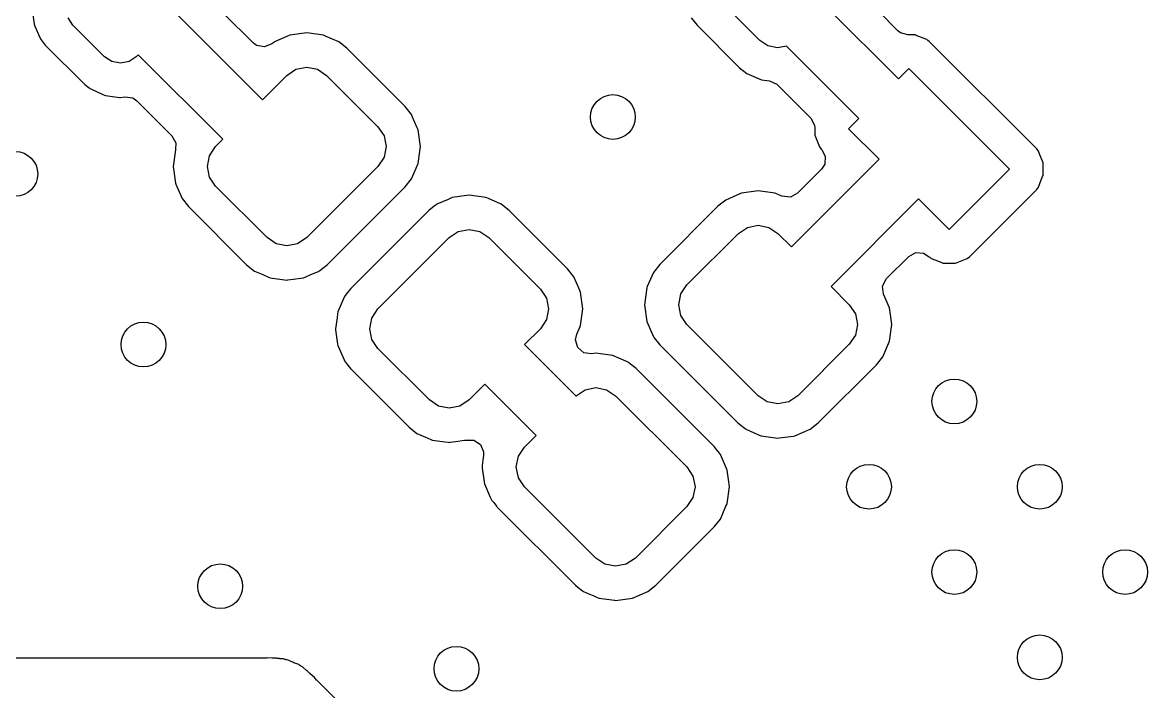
# Model space of a CAD drawing. Extents: x 4.14 to 8.85, y -5.31 to -1.77.
# Drawn here: x 6.5675 to 6.9629, y -3.972 to -3.7368 of the extents above; entities that cross this region are included whole.
import ezdxf

# ---------------------------------------------------------------- set-up
doc = ezdxf.new("R2010")
doc.units = 0
doc.header["$MEASUREMENT"] = 0
doc.layers.add('BLACK', color=7, linetype='CONTINUOUS')

msp = doc.modelspace()

# ---------------------------------------------------------------- linework, layer by layer
at = {"layer": 'BLACK', "linetype": 'CONTINUOUS'}
for p, q in [((6.82662, -3.74306), (6.81409, -3.73053)), ((6.85047, -3.73173), (6.87535, -3.75661)), ((6.57092, -3.73244), (6.57162, -3.7373)), ((6.58521, -3.73766), (6.5835, -3.7351)), ((6.6221, -3.73418), (6.65184, -3.76392)), ((6.64856, -3.74391), (6.63831, -3.73366)), ((6.80249, -3.73509), (6.80459, -3.73776)), ((6.87518, -3.73971), (6.86828, -3.73281)), ((6.57162, -3.7373), (6.57167, -3.73768)), ((6.57167, -3.73768), (6.57182, -3.738)), ((6.57182, -3.738), (6.57182, -3.738)), ((6.57182, -3.738), (6.57365, -3.74204)), ((6.59634, -3.74879), (6.58521, -3.73766)), ((6.80459, -3.73776), (6.81939, -3.75256)), ((6.87601, -3.74038), (6.87518, -3.73971)), ((6.57365, -3.74204), (6.57401, -3.74281)), ((6.57401, -3.74281), (6.57552, -3.7447)), ((6.64979, -3.74481), (6.64856, -3.74391)), ((6.65578, -3.7438), (6.65513, -3.74431)), ((6.65603, -3.7436), (6.65578, -3.74379)), ((6.65578, -3.74379), (6.65578, -3.7438)), ((6.66064, -3.7416), (6.65603, -3.7436)), ((6.66117, -3.74137), (6.66064, -3.7416)), ((6.66148, -3.74124), (6.66117, -3.74137)), ((6.66117, -3.74137), (6.66117, -3.74137)), ((6.66737, -3.74043), (6.66148, -3.74124)), ((6.67325, -3.74124), (6.66737, -3.74043)), ((6.67356, -3.74137), (6.67325, -3.74124)), ((6.67428, -3.74169), (6.67356, -3.74137)), ((6.67356, -3.74137), (6.67356, -3.74137)), ((6.6787, -3.7436), (6.67428, -3.74169)), ((6.6815, -3.7458), (6.6787, -3.7436)), ((6.82949, -3.74498), (6.82662, -3.74306)), ((6.87869, -3.74116), (6.87601, -3.74038)), ((6.87877, -3.74116), (6.87869, -3.74116)), ((6.88071, -3.74116), (6.87877, -3.74116)), ((6.88117, -3.74116), (6.88071, -3.74116)), ((6.88071, -3.74116), (6.88071, -3.74116)), ((6.88159, -3.74133), (6.88117, -3.74116)), ((6.88345, -3.74204), (6.88159, -3.74133)), ((6.88159, -3.74133), (6.88159, -3.74133)), ((6.88528, -3.74274), (6.88345, -3.74204)), ((6.88557, -3.74297), (6.88528, -3.74274)), ((6.88568, -3.74306), (6.88557, -3.74297)), ((6.8861, -3.74339), (6.88568, -3.74306)), ((6.92394, -3.78123), (6.8861, -3.74339)), ((6.57552, -3.7447), (6.5893, -3.75848)), ((6.60818, -3.7481), (6.60748, -3.74879)), ((6.63792, -3.77784), (6.60818, -3.7481)), ((6.65253, -3.74534), (6.64979, -3.74481)), ((6.65513, -3.74431), (6.65253, -3.74534)), ((6.70198, -3.76627), (6.6815, -3.7458)), ((6.83288, -3.74566), (6.82949, -3.74498)), ((6.83595, -3.74505), (6.83288, -3.74566)), ((6.86144, -3.77053), (6.83595, -3.74505)), ((6.5989, -3.7505), (6.59634, -3.74879)), ((6.60191, -3.7511), (6.5989, -3.7505)), ((6.60493, -3.7505), (6.60191, -3.7511)), ((6.60748, -3.74879), (6.60493, -3.7505)), ((6.65184, -3.76392), (6.66041, -3.75535)), ((6.66041, -3.75535), (6.6636, -3.75322)), ((6.6636, -3.75322), (6.66737, -3.75247)), ((6.66737, -3.75247), (6.67113, -3.75322)), ((6.67113, -3.75322), (6.67433, -3.75535)), ((6.67433, -3.75535), (6.69242, -3.77345)), ((6.81939, -3.75256), (6.8195, -3.75266)), ((6.8195, -3.75266), (6.8195, -3.75266)), ((6.8195, -3.75266), (6.82102, -3.75385)), ((6.82102, -3.75385), (6.82206, -3.75466)), ((6.82206, -3.75466), (6.82726, -3.75691)), ((6.87535, -3.75661), (6.87897, -3.75299)), ((6.87897, -3.75299), (6.91433, -3.78835)), ((6.5893, -3.75848), (6.5894, -3.75856)), ((6.5894, -3.75856), (6.5894, -3.75856)), ((6.5894, -3.75856), (6.5909, -3.75976)), ((6.5909, -3.75976), (6.59119, -3.75999)), ((6.59119, -3.75999), (6.59147, -3.76012)), ((6.82726, -3.75691), (6.83004, -3.75729)), ((6.83004, -3.75729), (6.83259, -3.75844)), ((6.83259, -3.75844), (6.83287, -3.7587)), ((6.83287, -3.7587), (6.83873, -3.76456)), ((6.59147, -3.76012), (6.59147, -3.76012)), ((6.59147, -3.76012), (6.59575, -3.76207)), ((6.59575, -3.76207), (6.59632, -3.76233)), ((6.59632, -3.76233), (6.59667, -3.76238)), ((6.59667, -3.76238), (6.59667, -3.76238)), ((6.59667, -3.76238), (6.60156, -3.76308)), ((6.60156, -3.76308), (6.60191, -3.76313)), ((6.60191, -3.76313), (6.60345, -3.76291)), ((6.60345, -3.76291), (6.60622, -3.76331)), ((6.60622, -3.76331), (6.60766, -3.76431)), ((6.60766, -3.76431), (6.62001, -3.77666)), ((6.70417, -3.76907), (6.70198, -3.76627)), ((6.83873, -3.76456), (6.84453, -3.77036)), ((6.70462, -3.7701), (6.70417, -3.76907)), ((6.70623, -3.77383), (6.70462, -3.7701)), ((6.84453, -3.77036), (6.84587, -3.77281)), ((6.85782, -3.77415), (6.86144, -3.77053)), ((6.69242, -3.77345), (6.69455, -3.77664)), ((6.70653, -3.77452), (6.70623, -3.77383)), ((6.70734, -3.78041), (6.70653, -3.77452)), ((6.84587, -3.77281), (6.84598, -3.77386)), ((6.84598, -3.77386), (6.84598, -3.77452)), ((6.84598, -3.77452), (6.84599, -3.77637)), ((6.86853, -3.78487), (6.85782, -3.77415)), ((6.62001, -3.77666), (6.62135, -3.77912)), ((6.62135, -3.77912), (6.62129, -3.78138)), ((6.63535, -3.78041), (6.63792, -3.77784)), ((6.69455, -3.77664), (6.6953, -3.78041)), ((6.84599, -3.77637), (6.84758, -3.78048)), ((6.62124, -3.78148), (6.62043, -3.78737)), ((6.62129, -3.78138), (6.62124, -3.78148)), ((6.63247, -3.78737), (6.63322, -3.7836)), ((6.63322, -3.7836), (6.63535, -3.78041)), ((6.6953, -3.78041), (6.69455, -3.78417)), ((6.70653, -3.78629), (6.70734, -3.78041)), ((6.84758, -3.78048), (6.84821, -3.78128)), ((6.84821, -3.78128), (6.84831, -3.78138)), ((6.84831, -3.78138), (6.8484, -3.78148)), ((6.8484, -3.78148), (6.84838, -3.78151)), ((6.84838, -3.78151), (6.84963, -3.78382)), ((6.92457, -3.78203), (6.92394, -3.78123)), ((6.92508, -3.78334), (6.92457, -3.78203)), ((6.92593, -3.78554), (6.92508, -3.78334)), ((6.62043, -3.78737), (6.62124, -3.79325)), ((6.63322, -3.79113), (6.63247, -3.78737)), ((6.69242, -3.78737), (6.66737, -3.81242)), ((6.69455, -3.78417), (6.69242, -3.78737)), ((6.7058, -3.78797), (6.7064, -3.7866)), ((6.7064, -3.7866), (6.70653, -3.78629)), ((6.7064, -3.7866), (6.7064, -3.7866)), ((6.83774, -3.81566), (6.86853, -3.78487)), ((6.84944, -3.7866), (6.8483, -3.78838)), ((6.84963, -3.78382), (6.84944, -3.7866)), ((6.92616, -3.78614), (6.92593, -3.78554)), ((6.92616, -3.78675), (6.92616, -3.78614)), ((6.92616, -3.78989), (6.92616, -3.78675)), ((6.63535, -3.79433), (6.63322, -3.79113)), ((6.70417, -3.79174), (6.7058, -3.78797)), ((6.8483, -3.78838), (6.83985, -3.79683)), ((6.91433, -3.78835), (6.89317, -3.80951)), ((6.92556, -3.79211), (6.926, -3.79097)), ((6.926, -3.79097), (6.92616, -3.79054)), ((6.926, -3.79097), (6.926, -3.79097)), ((6.92616, -3.79054), (6.92616, -3.78989)), ((6.62124, -3.79325), (6.62137, -3.79356)), ((6.62137, -3.79356), (6.62137, -3.79356)), ((6.62137, -3.79356), (6.62175, -3.79442)), ((6.62175, -3.79442), (6.6236, -3.7987)), ((6.65345, -3.81242), (6.63535, -3.79433)), ((6.67454, -3.82198), (6.70198, -3.79454)), ((6.70198, -3.79454), (6.70417, -3.79174)), ((6.90029, -3.81912), (6.92394, -3.79547)), ((6.92394, -3.79547), (6.92458, -3.79466)), ((6.92458, -3.79466), (6.92556, -3.79211)), ((6.6236, -3.7987), (6.6258, -3.8015)), ((6.71707, -3.79895), (6.7131, -3.80067)), ((6.71824, -3.79844), (6.71707, -3.79895)), ((6.71855, -3.79831), (6.71824, -3.79844)), ((6.71824, -3.79844), (6.71824, -3.79844)), ((6.72444, -3.7975), (6.71855, -3.79831)), ((6.73032, -3.79831), (6.72444, -3.7975)), ((6.73063, -3.79844), (6.73032, -3.79831)), ((6.73123, -3.7987), (6.73063, -3.79844)), ((6.73063, -3.79844), (6.73063, -3.79844)), ((6.73577, -3.80067), (6.73123, -3.7987)), ((6.81472, -3.79918), (6.81192, -3.80137)), ((6.81859, -3.7975), (6.81472, -3.79918)), ((6.81986, -3.79695), (6.81859, -3.7975)), ((6.82017, -3.79682), (6.81986, -3.79695)), ((6.81986, -3.79695), (6.81986, -3.79695)), ((6.82605, -3.79601), (6.82017, -3.79682)), ((6.83194, -3.79682), (6.82605, -3.79601)), ((6.83225, -3.79695), (6.83194, -3.79682)), ((6.83437, -3.79787), (6.83225, -3.79695)), ((6.83225, -3.79695), (6.83225, -3.79695)), ((6.83739, -3.79817), (6.83437, -3.79787)), ((6.83985, -3.79683), (6.83739, -3.79817)), ((6.88245, -3.79879), (6.85166, -3.82958)), ((6.89317, -3.80951), (6.88245, -3.79879)), ((6.6258, -3.8015), (6.64627, -3.82198)), ((6.7103, -3.80286), (6.68286, -3.8303)), ((6.71219, -3.80138), (6.7103, -3.80286)), ((6.71285, -3.80086), (6.71219, -3.80138)), ((6.7131, -3.80067), (6.71285, -3.80086)), ((6.71285, -3.80086), (6.71285, -3.80086)), ((6.73857, -3.80286), (6.73577, -3.80067)), ((6.75905, -3.82334), (6.73857, -3.80286)), ((6.81192, -3.80137), (6.79144, -3.82185)), ((6.71748, -3.81242), (6.72067, -3.81029)), ((6.72067, -3.81029), (6.72444, -3.80954)), ((6.72444, -3.80954), (6.7282, -3.81029)), ((6.7282, -3.81029), (6.7314, -3.81242)), ((6.801, -3.82903), (6.8191, -3.81093)), ((6.8191, -3.81093), (6.82229, -3.8088)), ((6.82229, -3.8088), (6.82605, -3.80805)), ((6.82605, -3.80805), (6.82982, -3.8088)), ((6.82982, -3.8088), (6.83301, -3.81093)), ((6.83301, -3.81093), (6.83774, -3.81566)), ((6.65664, -3.81455), (6.65345, -3.81242)), ((6.66041, -3.8153), (6.65664, -3.81455)), ((6.66417, -3.81455), (6.66041, -3.8153)), ((6.66737, -3.81242), (6.66417, -3.81455)), ((6.69242, -3.83748), (6.71748, -3.81242)), ((6.7314, -3.81242), (6.74949, -3.83052)), ((6.87116, -3.82681), (6.87895, -3.81903)), ((6.87895, -3.81903), (6.8814, -3.81769)), ((6.8814, -3.81769), (6.88419, -3.81789)), ((6.88419, -3.81789), (6.88582, -3.81894)), ((6.88582, -3.81894), (6.88584, -3.81891)), ((6.88584, -3.81891), (6.88594, -3.81901)), ((6.88594, -3.81901), (6.88605, -3.81912)), ((6.88605, -3.81912), (6.88616, -3.81921)), ((6.88616, -3.81921), (6.88616, -3.81921)), ((6.88616, -3.81921), (6.88632, -3.81933)), ((6.8995, -3.81975), (6.90029, -3.81912)), ((6.64627, -3.82198), (6.64907, -3.82417)), ((6.67199, -3.82398), (6.67307, -3.82313)), ((6.67307, -3.82313), (6.67454, -3.82198)), ((6.79144, -3.82185), (6.78925, -3.82465)), ((6.88632, -3.81933), (6.88686, -3.81976)), ((6.88686, -3.81976), (6.88721, -3.81989)), ((6.88721, -3.81989), (6.89055, -3.82118)), ((6.89055, -3.82118), (6.89055, -3.82118)), ((6.89055, -3.82118), (6.89075, -3.82125)), ((6.89075, -3.82125), (6.89098, -3.82134)), ((6.89098, -3.82134), (6.89152, -3.82134)), ((6.89152, -3.82134), (6.89313, -3.82134)), ((6.89313, -3.82134), (6.89539, -3.82134)), ((6.89539, -3.82134), (6.89596, -3.82111)), ((6.89596, -3.82111), (6.8995, -3.81975)), ((6.64907, -3.82417), (6.65192, -3.82541)), ((6.65192, -3.82541), (6.65396, -3.82629)), ((6.65396, -3.82629), (6.65452, -3.82653)), ((6.65452, -3.82653), (6.66041, -3.82734)), ((6.6608, -3.82728), (6.66265, -3.82703)), ((6.66265, -3.82703), (6.66629, -3.82653)), ((6.66629, -3.82653), (6.6663, -3.82653)), ((6.6663, -3.82653), (6.66712, -3.82617)), ((6.66712, -3.82617), (6.66857, -3.82554)), ((6.66857, -3.82554), (6.67174, -3.82417)), ((6.67174, -3.82417), (6.67199, -3.82398)), ((6.76124, -3.82614), (6.75905, -3.82334)), ((6.76261, -3.8293), (6.76124, -3.82614)), ((6.78925, -3.82465), (6.78765, -3.82835)), ((6.86977, -3.82952), (6.87116, -3.82681)), ((6.66041, -3.82734), (6.6608, -3.82728)), ((6.68286, -3.8303), (6.68172, -3.83176)), ((6.74949, -3.83052), (6.75162, -3.83371)), ((6.76333, -3.83097), (6.76261, -3.8293)), ((6.7636, -3.83159), (6.76333, -3.83097)), ((6.78689, -3.8301), (6.78608, -3.83599)), ((6.78708, -3.82965), (6.78689, -3.8301)), ((6.78765, -3.82835), (6.78708, -3.82965)), ((6.79887, -3.83222), (6.801, -3.82903)), ((6.85166, -3.82958), (6.85807, -3.83599)), ((6.87012, -3.83229), (6.86977, -3.82952)), ((6.68067, -3.8331), (6.67831, -3.83855)), ((6.68095, -3.83275), (6.68067, -3.8331)), ((6.68172, -3.83176), (6.68095, -3.83275)), ((6.75162, -3.83371), (6.75237, -3.83748)), ((6.76441, -3.83748), (6.7636, -3.83159)), ((6.79812, -3.83599), (6.79887, -3.83222)), ((6.87218, -3.83706), (6.87012, -3.83229)), ((6.67831, -3.83855), (6.67821, -3.83924)), ((6.69029, -3.84067), (6.69242, -3.83748)), ((6.75237, -3.83748), (6.75162, -3.84124)), ((6.7636, -3.84336), (6.76441, -3.83748)), ((6.78608, -3.83599), (6.78689, -3.84187)), ((6.79887, -3.83975), (6.79812, -3.83599)), ((6.85807, -3.83599), (6.8602, -3.83918)), ((6.87251, -3.83949), (6.87218, -3.83706)), ((6.67803, -3.84063), (6.6775, -3.84444)), ((6.67821, -3.83924), (6.67803, -3.84063)), ((6.68954, -3.84444), (6.69029, -3.84067)), ((6.75162, -3.84124), (6.74949, -3.84444)), ((6.78689, -3.84187), (6.78925, -3.84732)), ((6.801, -3.84295), (6.79887, -3.83975)), ((6.82605, -3.868), (6.801, -3.84295)), ((6.8602, -3.83918), (6.86095, -3.84295)), ((6.86095, -3.84295), (6.8602, -3.84671)), ((6.87218, -3.84883), (6.87299, -3.84295)), ((6.87299, -3.84295), (6.87251, -3.83949)), ((6.6775, -3.84444), (6.67756, -3.84483)), ((6.67756, -3.84483), (6.67825, -3.8499)), ((6.69029, -3.8482), (6.68954, -3.84444)), ((6.74949, -3.84444), (6.74392, -3.85)), ((6.76188, -3.84834), (6.76229, -3.8464)), ((6.76229, -3.8464), (6.76347, -3.84367)), ((6.76347, -3.84367), (6.7636, -3.84336)), ((6.76347, -3.84367), (6.76347, -3.84367)), ((6.8602, -3.84671), (6.85807, -3.8499)), ((6.67825, -3.8499), (6.67831, -3.85032)), ((6.67831, -3.85032), (6.68051, -3.8554)), ((6.69242, -3.8514), (6.69029, -3.8482)), ((6.74392, -3.85), (6.76197, -3.86805)), ((6.76265, -3.85102), (6.76188, -3.84834)), ((6.78925, -3.84732), (6.78944, -3.84757)), ((6.78944, -3.84757), (6.78944, -3.84757)), ((6.78944, -3.84757), (6.78954, -3.84769)), ((6.78954, -3.84769), (6.79144, -3.85012)), ((6.79144, -3.85012), (6.81888, -3.87756)), ((6.85807, -3.8499), (6.83997, -3.868)), ((6.86982, -3.85428), (6.87218, -3.84883)), ((6.71052, -3.86949), (6.69242, -3.8514)), ((6.76475, -3.85287), (6.76265, -3.85102)), ((6.76751, -3.85328), (6.76475, -3.85287)), ((6.76899, -3.85308), (6.76751, -3.85328)), ((6.77487, -3.85389), (6.76899, -3.85308)), ((6.77518, -3.85402), (6.77487, -3.85389)), ((6.77623, -3.85448), (6.77518, -3.85402)), ((6.77518, -3.85402), (6.77518, -3.85402)), ((6.78032, -3.85625), (6.77623, -3.85448)), ((6.86763, -3.85708), (6.86982, -3.85428)), ((6.68051, -3.8554), (6.68067, -3.85577)), ((6.68067, -3.85577), (6.68177, -3.85717)), ((6.68177, -3.85717), (6.68272, -3.85839)), ((6.68272, -3.85839), (6.68282, -3.85851)), ((6.68282, -3.85851), (6.68286, -3.85857)), ((6.68286, -3.85857), (6.70334, -3.87905)), ((6.78057, -3.85644), (6.78032, -3.85625)), ((6.78123, -3.85696), (6.78057, -3.85644)), ((6.78057, -3.85644), (6.78057, -3.85644)), ((6.78312, -3.85844), (6.78123, -3.85696)), ((6.81056, -3.88588), (6.78312, -3.85844)), ((6.84715, -3.87756), (6.86763, -3.85708)), ((6.73, -3.86392), (6.72444, -3.86949)), ((6.74805, -3.88197), (6.73, -3.86392)), ((6.76203, -3.868), (6.76522, -3.86587)), ((6.76522, -3.86587), (6.76899, -3.86512)), ((6.76899, -3.86512), (6.77275, -3.86587)), ((6.77275, -3.86587), (6.77595, -3.868)), ((6.71371, -3.87162), (6.71052, -3.86949)), ((6.72444, -3.86949), (6.72124, -3.87162)), ((6.76197, -3.86805), (6.76203, -3.868)), ((6.77595, -3.868), (6.801, -3.89305)), ((6.82925, -3.87013), (6.82605, -3.868)), ((6.83301, -3.87088), (6.82925, -3.87013)), ((6.83678, -3.87013), (6.83301, -3.87088)), ((6.83997, -3.868), (6.83678, -3.87013)), ((6.71748, -3.87237), (6.71371, -3.87162)), ((6.72124, -3.87162), (6.71748, -3.87237)), ((6.81888, -3.87756), (6.81991, -3.87836)), ((6.81991, -3.87836), (6.82143, -3.87956)), ((6.84435, -3.87975), (6.84715, -3.87756)), ((6.70334, -3.87905), (6.70614, -3.88124)), ((6.70614, -3.88124), (6.70973, -3.88279)), ((6.74393, -3.8861), (6.74805, -3.88197)), ((6.82143, -3.87956), (6.82168, -3.87975)), ((6.82168, -3.87975), (6.82446, -3.88095)), ((6.82446, -3.88095), (6.82644, -3.88181)), ((6.82644, -3.88181), (6.82713, -3.88211)), ((6.82713, -3.88211), (6.82956, -3.88244)), ((6.82956, -3.88244), (6.83301, -3.88292)), ((6.83341, -3.88286), (6.8385, -3.88217)), ((6.8385, -3.88217), (6.8389, -3.88211)), ((6.8385, -3.88217), (6.8385, -3.88217)), ((6.8389, -3.88211), (6.84435, -3.87975)), ((6.70973, -3.88279), (6.71125, -3.88345)), ((6.71125, -3.88345), (6.71159, -3.8836)), ((6.71159, -3.8836), (6.71594, -3.8842)), ((6.71594, -3.8842), (6.71708, -3.88435)), ((6.71708, -3.88435), (6.71748, -3.88441)), ((6.71748, -3.88441), (6.71781, -3.88436)), ((6.71781, -3.88436), (6.71964, -3.88411)), ((6.71964, -3.88411), (6.72278, -3.88368)), ((6.72278, -3.88368), (6.72302, -3.88365)), ((6.72302, -3.88365), (6.72336, -3.8836)), ((6.72302, -3.88365), (6.72302, -3.88365)), ((6.72336, -3.8836), (6.72344, -3.88357)), ((6.72344, -3.88357), (6.72611, -3.8836)), ((6.72611, -3.8836), (6.72844, -3.88515)), ((6.72844, -3.88515), (6.72957, -3.8877)), ((6.7418, -3.88929), (6.74393, -3.8861)), ((6.8114, -3.88695), (6.81056, -3.88588)), ((6.83301, -3.88292), (6.83341, -3.88286)), ((6.72957, -3.88902), (6.72933, -3.89071)), ((6.72957, -3.8877), (6.72957, -3.88902)), ((6.74105, -3.89305), (6.7418, -3.88929)), ((6.8124, -3.88823), (6.8114, -3.88695)), ((6.81275, -3.88868), (6.8124, -3.88823)), ((6.81381, -3.89112), (6.81275, -3.88868)), ((6.72909, -3.89248), (6.72901, -3.89305)), ((6.72901, -3.89305), (6.72907, -3.89345)), ((6.72907, -3.89345), (6.72973, -3.89832)), ((6.72933, -3.89071), (6.72909, -3.89248)), ((6.7418, -3.89682), (6.74105, -3.89305)), ((6.801, -3.89305), (6.80313, -3.89625)), ((6.81488, -3.8936), (6.81381, -3.89112)), ((6.81511, -3.89413), (6.81488, -3.8936)), ((6.81568, -3.89832), (6.81511, -3.89413)), ((6.72973, -3.89832), (6.72982, -3.89894)), ((6.74393, -3.90001), (6.7418, -3.89682)), ((6.80313, -3.89625), (6.80388, -3.90001)), ((6.81581, -3.89925), (6.81568, -3.89832)), ((6.72982, -3.89894), (6.73188, -3.90371)), ((6.76899, -3.92507), (6.74393, -3.90001)), ((6.80388, -3.90001), (6.80313, -3.90378)), ((6.81511, -3.9059), (6.81592, -3.90001)), ((6.81592, -3.90001), (6.81581, -3.89925)), ((6.73188, -3.90371), (6.73218, -3.90439)), ((6.73218, -3.90439), (6.73237, -3.90464)), ((6.73237, -3.90464), (6.73237, -3.90464)), ((6.73237, -3.90464), (6.73249, -3.90479)), ((6.73249, -3.90479), (6.7331, -3.90557)), ((6.7331, -3.90557), (6.73409, -3.90682)), ((6.80313, -3.90378), (6.801, -3.90697)), ((6.81471, -3.90682), (6.81498, -3.90621)), ((6.81498, -3.90621), (6.81511, -3.9059)), ((6.81498, -3.90621), (6.81498, -3.90621)), ((6.73409, -3.90682), (6.73418, -3.90695)), ((6.73418, -3.90695), (6.73437, -3.90719)), ((6.73437, -3.90719), (6.76181, -3.93463)), ((6.801, -3.90697), (6.7829, -3.92507)), ((6.81275, -3.91135), (6.81471, -3.90682)), ((6.79008, -3.93463), (6.81056, -3.91415)), ((6.81056, -3.91415), (6.81275, -3.91135)), ((6.77218, -3.9272), (6.76899, -3.92507)), ((6.7829, -3.92507), (6.77971, -3.9272)), ((6.77595, -3.92795), (6.77218, -3.9272)), ((6.77971, -3.9272), (6.77595, -3.92795)), ((6.76181, -3.93463), (6.76282, -3.93542)), ((6.76282, -3.93542), (6.76431, -3.93658)), ((6.76431, -3.93658), (6.76461, -3.93682)), ((6.76461, -3.93682), (6.76678, -3.93776)), ((6.76678, -3.93776), (6.768, -3.93829)), ((6.78183, -3.93918), (6.78728, -3.93682)), ((6.78728, -3.93682), (6.79008, -3.93463)), ((6.768, -3.93829), (6.76894, -3.9387)), ((6.76894, -3.9387), (6.77006, -3.93918)), ((6.77006, -3.93918), (6.77284, -3.93956)), ((6.77284, -3.93956), (6.77555, -3.93993)), ((6.77555, -3.93993), (6.77595, -3.93999)), ((6.77595, -3.93999), (6.78183, -3.93918)), ((6.65239, -3.9603), (6.40376, -3.9603)), ((6.65282, -3.96025), (6.65239, -3.9603)), ((6.65324, -3.96023), (6.65282, -3.96025)), ((6.65282, -3.96025), (6.65282, -3.96025)), ((6.65365, -3.96014), (6.65324, -3.96023)), ((6.65527, -3.96026), (6.65365, -3.96014)), ((6.65557, -3.96028), (6.65527, -3.96026)), ((6.65594, -3.9603), (6.65557, -3.96028)), ((6.65654, -3.9603), (6.65594, -3.9603)), ((6.65676, -3.96033), (6.65654, -3.9603)), ((6.65705, -3.96038), (6.65676, -3.96033)), ((6.65676, -3.96033), (6.65676, -3.96033)), ((6.65745, -3.96042), (6.65705, -3.96038)), ((6.65781, -3.96045), (6.65745, -3.96042)), ((6.65795, -3.96046), (6.65781, -3.96045)), ((6.65829, -3.96048), (6.65795, -3.96046)), ((6.65886, -3.96053), (6.65829, -3.96048)), ((6.65927, -3.96056), (6.65886, -3.96053)), ((6.65886, -3.96053), (6.65886, -3.96053)), ((6.65967, -3.9607), (6.65927, -3.96056)), ((6.65997, -3.96077), (6.65967, -3.9607)), ((6.66011, -3.96081), (6.65997, -3.96077)), ((6.66041, -3.9609), (6.66011, -3.96081)), ((6.66082, -3.96096), (6.66041, -3.9609)), ((6.6622, -3.96161), (6.66082, -3.96096)), ((6.66245, -3.96173), (6.6622, -3.96161)), ((6.66248, -3.96174), (6.66245, -3.96173)), ((6.66245, -3.96173), (6.66245, -3.96173)), ((6.66284, -3.9619), (6.66248, -3.96174)), ((6.66425, -3.96242), (6.66284, -3.9619)), ((6.66456, -3.96254), (6.66425, -3.96242)), ((6.66489, -3.96279), (6.66456, -3.96254)), ((6.66517, -3.96294), (6.66489, -3.96279)), ((6.66529, -3.96301), (6.66517, -3.96294)), ((6.66555, -3.96318), (6.66529, -3.96301)), ((6.66591, -3.96335), (6.66555, -3.96318)), ((6.66593, -3.96336), (6.66591, -3.96335)), ((6.66619, -3.9636), (6.66593, -3.96336)), ((6.6673, -3.96457), (6.66619, -3.9636)), ((6.66761, -3.96482), (6.6673, -3.96457)), ((6.66764, -3.96485), (6.66761, -3.96482)), ((6.66778, -3.96495), (6.66764, -3.96485)), ((6.66764, -3.96485), (6.66764, -3.96485)), ((6.66793, -3.96507), (6.66778, -3.96495)), ((6.66837, -3.96551), (6.66793, -3.96507)), ((6.6686, -3.96572), (6.66837, -3.96551)), ((6.66862, -3.96574), (6.6686, -3.96572)), ((6.67016, -3.9671), (6.66862, -3.96574)), ((6.66862, -3.96574), (6.66862, -3.96574)), ((6.67038, -3.96745), (6.67016, -3.9671)), ((6.6706, -3.96771), (6.67038, -3.96745)), ((6.67087, -3.968), (6.6706, -3.96771)), ((6.67089, -3.96802), (6.67087, -3.968)), ((6.75094, -4.04807), (6.67089, -3.96802))]:
    msp.add_line(p, q, dxfattribs=at)
at = {"layer": 'BLACK'}
for centre in [(6.775, -3.77), (6.565, -3.79), (6.61, -3.85), (6.895, -3.87), (6.865, -3.9), (6.925, -3.9), (6.895, -3.93), (6.955, -3.93), (6.637, -3.935), (6.925, -3.96), (6.72, -3.964)]:
    msp.add_circle(centre, 0.00787, dxfattribs=at)

doc.saveas('drawing.dxf')
